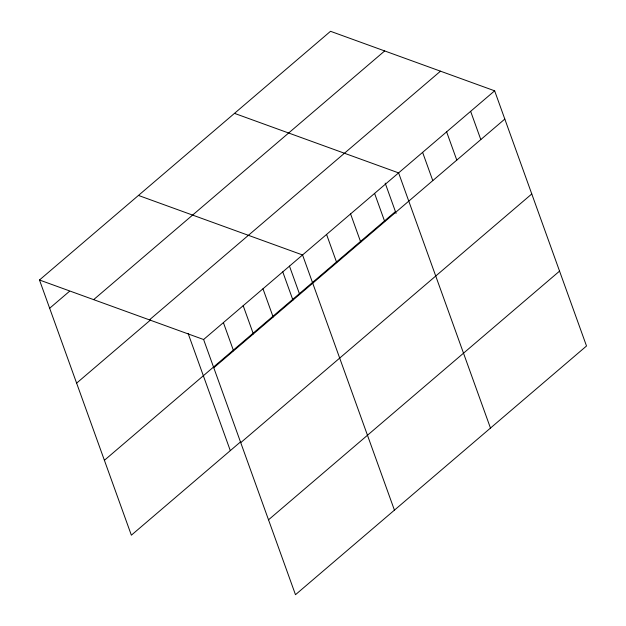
<?xml version="1.0" encoding="UTF-8"?>
<svg xmlns="http://www.w3.org/2000/svg" width="626" height="626" viewBox="0 0 626 626"><rect width="100%" height="100%" fill="white"/><g stroke="black" fill="none" stroke-linecap="round" stroke-linejoin="round"><path stroke-width="0.94" d="M39.485 280.002L330.52 31.3L494.642 90.817L586.515 345.998L295.48 594.7L203.606 339.519L39.485 280.002L131.358 535.183L240.494 441.925M49.657 308.25L69.447 291.34M93.642 299.643L384.685 50.941M149.442 319.878L440.485 71.176M76.615 383.135L150.647 319.878M203.606 339.519L494.642 90.817M104.393 460.298L395.436 211.596M213.779 367.767L504.814 119.065M240.736 442.652L531.779 193.958M268.515 519.815L559.558 271.113M234.484 113.369L398.605 172.886L490.471 428.074M138.44 195.437L302.561 254.962L394.427 510.143M470.635 111.334L480.807 139.582M446.62 131.851L456.792 160.107M422.613 152.368L432.785 180.624M385.186 183.121L396.078 213.38M374.591 193.403L384.763 221.659M350.583 213.92L360.748 242.176M326.569 234.437L336.741 262.693M289.47 266.113L299.392 293.664M282.764 271.872L292.937 300.12M262.975 288.782L273.147 317.03M243.185 305.691L253.358 333.948M223.396 322.601L233.568 350.857M188.136 333.486L230.305 450.626"/></g></svg>
